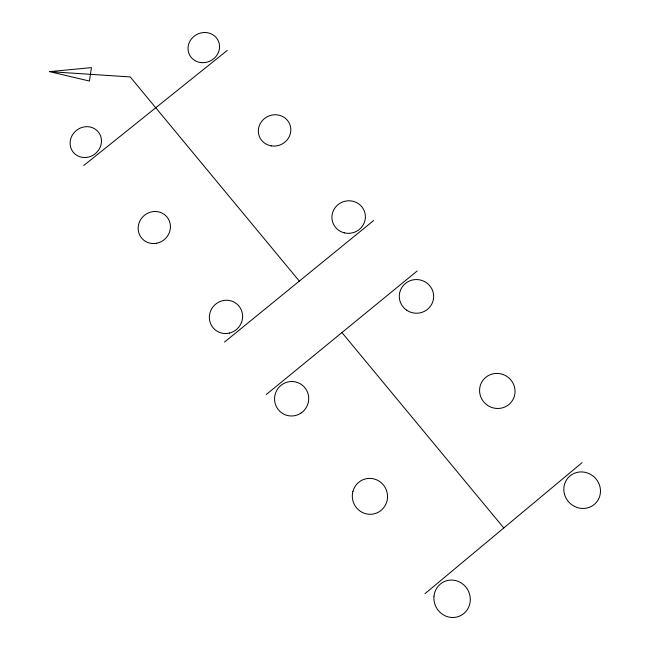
<?xml version="1.0" encoding="UTF-8"?>
<svg xmlns="http://www.w3.org/2000/svg" width="650" height="650" viewBox="0 0 650 650"><rect width="100%" height="100%" fill="white"/><g stroke="black" fill="none" stroke-linecap="round" stroke-linejoin="round"><path stroke-width="0.97" d="M424.938 593.702L582.059 462.694M266.264 394.526L417.105 271.026M224.494 342.087L373.652 220.537M83.785 165.466L227.256 50.424M49.522 71.63L91.439 67.616L89.448 81.039L49.522 71.63L130.219 76.936L299.325 281.109M341.941 332.564L503.782 527.962M86.547 157.43A16.12 14.991 -38.4 0 0 98.979 132.852A16.12 14.991 -38.4 0 0 71.833 136.037A16.12 14.991 -38.4 0 0 86.547 157.43M201.516 62.644A16.006 14.861 -26.8 0 0 218.449 41.186A16.006 14.861 -26.8 0 0 191.409 38.968A16.006 14.861 -26.8 0 0 201.516 62.644M156.431 243.279A16.486 15.673 -40.6 0 0 167.091 217.124A16.486 15.673 -40.6 0 0 139.368 222.154A16.486 15.673 -40.6 0 0 156.431 243.279M271.31 145.876A16.372 15.527 -23.5 0 0 290.006 124.914A16.372 15.527 -23.5 0 0 262.462 120.461A16.372 15.527 -23.5 0 0 271.31 145.876M229.556 333.044A16.876 16.404 -46.2 0 0 238.266 305.321A16.876 16.404 -46.2 0 0 210.129 312.309A16.876 16.404 -46.2 0 0 229.556 333.044M344.321 232.846A16.77 16.234 -15.7 0 0 364.821 212.582A16.77 16.234 -15.7 0 0 336.83 205.741A16.77 16.234 -15.7 0 0 344.321 232.846M406.656 310.188A17.192 16.843 3.6 0 0 433.599 297.846A17.192 16.843 3.6 0 0 409.167 281.125A17.192 16.843 3.6 0 0 406.656 310.188M301.064 413.034A17.266 17.046 -67.7 0 0 299.26 383.248A17.266 17.046 -67.7 0 0 274.584 399.945A17.266 17.046 -67.7 0 0 301.064 413.034M481.536 398.58A17.883 17.387 32.3 0 0 512.233 400.806A17.883 17.387 32.3 0 0 498.168 373.466A17.883 17.387 32.3 0 0 481.536 398.58M352.901 491.449A17.989 17.582 71.7 0 0 374.473 513.744A17.989 17.582 71.7 0 0 382.395 483.827A17.989 17.582 71.7 0 0 352.901 491.449M564.501 494.284A18.744 17.851 42.9 0 0 595.278 503.555A18.744 17.851 42.9 0 0 586.666 472.721A18.744 17.851 42.9 0 0 564.501 494.284M433.989 596.139A18.883 18.037 63.4 0 0 459.493 616.159A18.883 18.037 63.4 0 0 462.808 584.066A18.883 18.037 63.4 0 0 433.989 596.139"/></g></svg>
